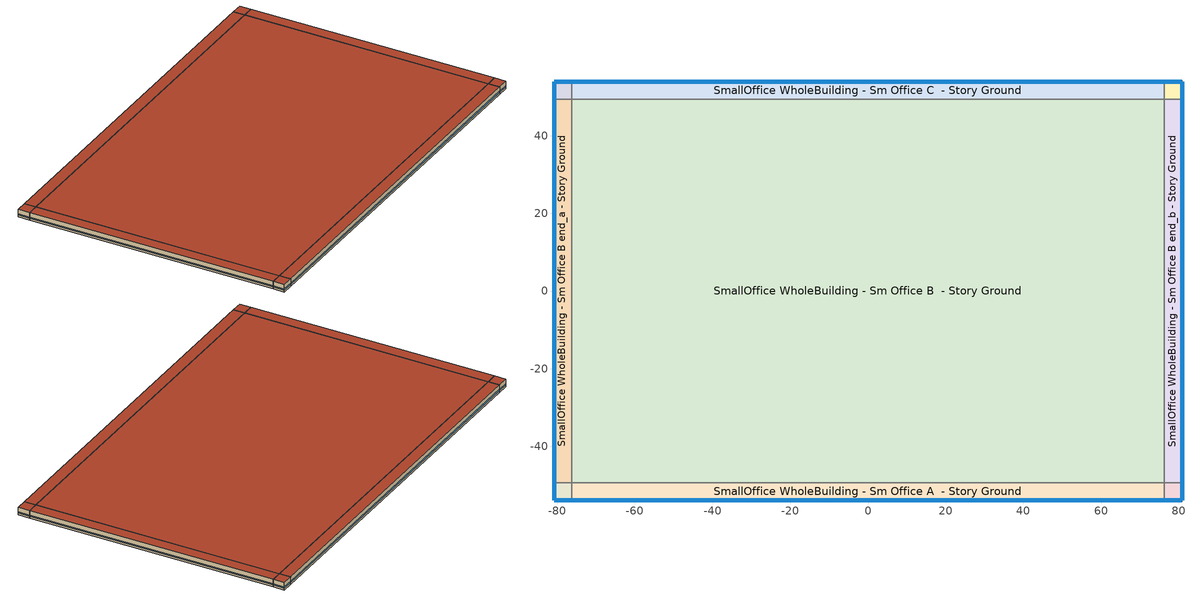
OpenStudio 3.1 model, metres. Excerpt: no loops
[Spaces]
SmallOffice WholeBuilding - Sm Office A end_a - Story Ground
 floor ground: -80.85,-53.9 -80.85,-49.33 -76.28,-49.33 -76.28,-53.9 z0
 wall outside: -80.85,-49.33 -80.85,-53.9 -76.28,-53.9 z0:3.05
 wall to SmallOffice WholeBuilding - Sm Office B end_a - Story Ground: -76.28,-49.33 -80.85,-49.33 z0:3.05
 wall to SmallOffice WholeBuilding - Sm Office A  - Story Ground: -76.28,-53.9 -76.28,-49.33 z0:3.05
 window: -80.85,-49.36 -80.85,-53.88 / -80.83,-53.9 -76.31,-53.9 z0.76:1.22
 roof outside: -76.28,-53.9 -76.28,-49.33 -80.85,-49.33 -80.85,-53.9 z3.05
SmallOffice WholeBuilding - Sm Office B end_a - Story Ground
 floor ground: -80.85,-49.33 -80.85,49.33 -76.28,49.33 -76.28,-49.33 z0
 wall outside: -80.85,49.33 -80.85,-49.33 z0:3.05
 wall to SmallOffice WholeBuilding - Sm Office C end_a - Story Ground: -76.28,49.33 -80.85,49.33 z0:3.05
 wall to SmallOffice WholeBuilding - Sm Office B  - Story Ground: -76.28,-49.33 -76.28,49.33 z0:3.05
 window: -80.85,49.31 -80.85,-49.31 z0.76:1.22
 roof outside: -76.28,-49.33 -76.28,49.33 -80.85,49.33 -80.85,-49.33 z3.05
SmallOffice WholeBuilding - Sm Office C end_a - Story Ground
 floor ground: -80.85,49.33 -80.85,53.9 -76.28,53.9 -76.28,49.33 z0
 wall outside: -76.28,53.9 -80.85,53.9 -80.85,49.33 z0:3.05
 wall to SmallOffice WholeBuilding - Sm Office C  - Story Ground: -76.28,49.33 -76.28,53.9 z0:3.05
 window: -80.85,53.88 -80.85,49.36 / -76.31,53.9 -80.83,53.9 z0.76:1.22
 roof outside: -76.28,49.33 -76.28,53.9 -80.85,53.9 -80.85,49.33 z3.05
SmallOffice WholeBuilding - Sm Office A  - Story Ground
 floor ground: -76.28,-53.9 -76.28,-49.33 76.28,-49.33 76.28,-53.9 z0
 wall outside: -76.28,-53.9 76.28,-53.9 z0:3.05
 wall to SmallOffice WholeBuilding - Sm Office B  - Story Ground: 76.28,-49.33 -76.28,-49.33 z0:3.05
 wall to SmallOffice WholeBuilding - Sm Office A end_b - Story Ground: 76.28,-53.9 76.28,-49.33 z0:3.05
 window: -76.26,-53.9 76.26,-53.9 z0.76:1.22
 roof outside: 76.28,-53.9 76.28,-49.33 -76.28,-49.33 -76.28,-53.9 z3.05
SmallOffice WholeBuilding - Sm Office B  - Story Ground
 floor ground: -76.28,-49.33 -76.28,49.33 76.28,49.33 76.28,-49.33 z0
 wall to SmallOffice WholeBuilding - Sm Office C  - Story Ground: 76.28,49.33 -76.28,49.33 z0:3.05
 wall to SmallOffice WholeBuilding - Sm Office B end_b - Story Ground: 76.28,-49.33 76.28,49.33 z0:3.05
 roof outside: 76.28,-49.33 76.28,49.33 -76.28,49.33 -76.28,-49.33 z3.05
SmallOffice WholeBuilding - Sm Office C  - Story Ground
 floor ground: -76.28,49.33 -76.28,53.9 76.28,53.9 76.28,49.33 z0
 wall outside: 76.28,53.9 -76.28,53.9 z0:3.05
 wall to SmallOffice WholeBuilding - Sm Office C end_b - Story Ground: 76.28,49.33 76.28,53.9 z0:3.05
 window: 76.26,53.9 -76.26,53.9 z0.76:1.22
 roof outside: 76.28,49.33 76.28,53.9 -76.28,53.9 -76.28,49.33 z3.05
SmallOffice WholeBuilding - Sm Office A end_b - Story Ground
 floor ground: 76.28,-53.9 76.28,-49.33 80.85,-49.33 80.85,-53.9 z0
 wall outside: 76.28,-53.9 80.85,-53.9 80.85,-49.33 z0:3.05
 wall to SmallOffice WholeBuilding - Sm Office B end_b - Story Ground: 80.85,-49.33 76.28,-49.33 z0:3.05
 window: 80.85,-53.88 80.85,-49.36 / 76.31,-53.9 80.83,-53.9 z0.76:1.22
 roof outside: 80.85,-53.9 80.85,-49.33 76.28,-49.33 76.28,-53.9 z3.05
SmallOffice WholeBuilding - Sm Office B end_b - Story Ground
 floor ground: 76.28,-49.33 76.28,49.33 80.85,49.33 80.85,-49.33 z0
 wall outside: 80.85,-49.33 80.85,49.33 z0:3.05
 wall to SmallOffice WholeBuilding - Sm Office C end_b - Story Ground: 80.85,49.33 76.28,49.33 z0:3.05
 window: 80.85,-49.31 80.85,49.31 z0.76:1.22
 roof outside: 80.85,-49.33 80.85,49.33 76.28,49.33 76.28,-49.33 z3.05
SmallOffice WholeBuilding - Sm Office C end_b - Story Ground
 floor ground: 76.28,49.33 76.28,53.9 80.85,53.9 80.85,49.33 z0
 wall outside: 80.85,49.33 80.85,53.9 76.28,53.9 z0:3.05
 window: 80.83,53.9 76.31,53.9 / 80.85,49.36 80.85,53.88 z0.76:1.22
 roof outside: 80.85,49.33 80.85,53.9 76.28,53.9 76.28,49.33 z3.05
[Site]
Climate Zone 3_CA_USA: Latitude {deg}=28.5177; Longitude {deg}=-81.379; Time Zone {hr}=-8; Elevation {m}=2; Terrain=City
[Site:WaterMainsTemperature]
Calculation Method=Correlation; Annual Average Outdoor Air Temperature {C}=14.1417; Maximum Difference In Monthly Average Outdoor Air Temperatures {deltaC}=7.8
[ClimateZones]
Climate Zone Institution Name 1=ASHRAE; Climate Zone Document Name 1=ANSI/ASHRAE Standard 169; Climate Zone Document Year 1=2006; Climate Zone Value 1=3C
[SizingPeriod:DesignDay] Barometric Pressure {Pa}=101301; Sky Clearness=0; Rain Indicator=0; Snow Indicator=0; Day of Month=21; Daylight Saving Time Indicator=0; Humidity Indicating Type=Wetbulb; Dry-Bulb Temperature Range Modifier Type=DefaultMultipliers
Name | Maximum Dry-Bulb Temperature {C} | Daily Dry-Bulb Temperature Range {deltaC} | Humidity Indicating Conditions at Maximum Dry-Bulb | Wind Speed {m/s} | Wind Direction {deg} | Month | Day Type | Solar Model Indicator | ASHRAE Taub | ASHRAE Taud
Climate Zone 3 Ann Clg .4% Condns WB=>MDB | 25.5 | 7.4 | 19.8 | 4.9 | 290 | 8 | SummerDesignDay | ASHRAETau | 0.367 | 2.428
Climate Zone 3 Ann Clg .4% Condns DB=>MWB | 27.7 | 7.4 | 18.3 | 4.9 | 290 | 8 | SummerDesignDay | ASHRAETau | 0.367 | 2.428
Climate Zone 3 Ann Htg 99.6% Condns DB | 2.9 | 0 | 2.9 | 2.2 | 50 | 1 | WinterDesignDay | ASHRAEClearSky
[Building]
90.1-2007|SmallOffice|SmallOffice: Default Construction Set=Res 90.1-2007 - Office - ASHRAE 169-2013-3C; Default Schedule Set=Building Default Schedule Set; Standards Building Type=Office
[Site:GroundTemperature:FCfactorMethod]
January Ground Temperature {C}=18.8; February Ground Temperature {C}=14.3; March Ground Temperature {C}=13.6; April Ground Temperature {C}=13.2; May Ground Temperature {C}=13.3; June Ground Temperature {C}=12.6; July Ground Temperature {C}=15.3; August Ground Temperature {C}=15.6; September Ground Temperature {C}=17.7; October Ground Temperature {C}=19.4; November Ground Temperature {C}=19.7; December Ground Temperature {C}=18.5
[DefaultConstructionSet]
Res 90.1-2007 - Office - ASHRAE 169-2013-3C: Default Exterior Surface Constructions=Default Surface Constructions 1; Default Interior Surface Constructions=Default Surface Constructions 2; Default Ground Contact Surface Constructions=Default Surface Constructions 3; Default Exterior SubSurface Constructions=Default Sub Surface Constructions 1; Default Interior SubSurface Constructions=Default Sub Surface Constructions 2; Interior Partition Construction=Typical Interior Partition
[DefaultSurfaceConstructions]
Name | Floor Construction | Wall Construction | Roof Ceiling Construction
Default Surface Constructions 1 | Typical Insulated Exterior Mass Floor R-9.35 | Typical Insulated Exterior Mass Wall R-8.13 | Typical IEAD Roof - Highly Reflective R-20.83
Default Surface Constructions 2 | Typical Interior Floor | Typical Interior Wall | Typical Interior Ceiling
Default Surface Constructions 3 | Typical Insulated Carpeted 6in Slab Floor | Typical Insulated Basement Mass Wall
[Construction]
Typical Insulated Exterior Mass Floor R-9.35: Typical Insulation R-6.78, 4 in. Normalweight Concrete Floor, Typical Carpet Pad
Typical Insulated Exterior Mass Wall R-8.13: 1IN Stucco, 8IN CONCRETE HW RefBldg, Typical Insulation R-5.74, 1/2IN Gypsum
Typical IEAD Roof - Highly Reflective R-20.83: Roof Membrane - Highly Reflective, Typical Insulation R-19.72, Metal Roof Surface
Typical Interior Floor: 100mm Normalweight concrete floor, CP02 CARPET PAD
Typical Interior Wall: G01 13mm gypsum board, G01 13mm gypsum board
Typical Interior Ceiling: CP02 CARPET PAD, 100mm Normalweight concrete floor
Typical Insulated Carpeted 6in Slab Floor: 6 in. Normalweight Concrete Floor, Typical Carpet Pad
Typical Insulated Basement Mass Wall: 8 in. Concrete Block Basement Wall
U 0.62 SHGC 0.25 Dbl Ref-C-H Clr 6mm/6mm Air: REF C CLEAR HI 6MM, AIR 6MM, CLEAR 6MM
Typical Insulated Metal Door R-1.43: F08 Metal surface, Typical Insulation R-0.58
U 0.88 SHGC 0.16 Sgl Ref-A-L Clr 6mm: REF A CLEAR LO 6MM
Typical Overhead Door R-0.86: Typical Insulation R-0.01
U 1.17 SHGC 0.39 Simple Glazing Skylight U-1.17 SHGC 0.0: U 1.17 SHGC 0.39 Simple Glazing U-1.17 SHGC 0.0
Typical Interior Window: Clear 3mm
Typical Interior Door; Typical Interior Partition: G05 25mm wood
[Material:NoMass] Roughness=Smooth; Thermal Absorptance=0.9; Solar Absorptance=0.7
Name | Thermal Resistance {m2-K/W} | Visible Absorptance
Typical Insulation R-6.78 | 1.19347 | 0.7
Typical Carpet Pad; CP02 CARPET PAD | 0.21648 | 0.8
Typical Insulation R-5.74 | 1.01115 | 0.7
Typical Insulation R-19.72 | 3.4722 | 0.7
Typical Insulation R-0.58 | 0.101875 | 0.7
Typical Insulation R-0.01 | 0.001 | 0.7
[Material]
Name | Roughness | Thickness {m} | Conductivity {W/m-K} | Density {kg/m3} | Specific Heat {J/kg-K} | Thermal Absorptance | Solar Absorptance | Visible Absorptance
4 in. Normalweight Concrete Floor | MediumRough | 0.1016 | 2.31 | 2322 | 832 | 0.9 | 0.7 | 0.7
1IN Stucco | Smooth | 0.0253 | 0.6918 | 1858 | 837 | 0.9 | 0.7 | 0.92
8IN CONCRETE HW RefBldg | Rough | 0.2032 | 1.311 | 2240 | 836.8 | 0.9 | 0.7 | 0.7
1/2IN Gypsum | Smooth | 0.0127 | 0.16 | 784.9 | 830 | 0.9 | 0.4 | 0.4
Roof Membrane - Highly Reflective | VeryRough | 0.0095 | 0.16 | 1121.29 | 1460 | 0.75 | 0.45 | 0.7
Metal Roof Surface; F08 Metal surface | Smooth | 0.0008 | 45.28 | 7824 | 500 | 0.9 | 0.7 | 0.7
100mm Normalweight concrete floor | MediumRough | 0.1016 | 2.31045 | 2322 | 832.557 | 0.9 | 0.7 | 0.7
G01 13mm gypsum board | Smooth | 0.0127 | 0.160031 | 800.001 | 1090.73 | 0.9 | 0.7 | 0.5
6 in. Normalweight Concrete Floor | MediumRough | 0.1524 | 2.31 | 2322 | 832 | 0.9 | 0.7 | 0.7
8 in. Concrete Block Basement Wall | MediumRough | 0.2032 | 1.326 | 1842 | 912 | 0.9 | 0.7 | 0.7
G05 25mm wood | MediumSmooth | 0.0254 | 0.15 | 608 | 1630 | 0.9 | 0.5 | 0.5
[DefaultSubSurfaceConstructions]
Name | Fixed Window Construction | Operable Window Construction | Door Construction | Glass Door Construction | Overhead Door Construction | Skylight Construction | Tubular Daylight Dome Construction | Tubular Daylight Diffuser Construction
Default Sub Surface Constructions 1 | U 0.62 SHGC 0.25 Dbl Ref-C-H Clr 6mm/6mm Air | U 0.62 SHGC 0.25 Dbl Ref-C-H Clr 6mm/6mm Air | Typical Insulated Metal Door R-1.43 | U 0.88 SHGC 0.16 Sgl Ref-A-L Clr 6mm | Typical Overhead Door R-0.86 | U 1.17 SHGC 0.39 Simple Glazing Skylight U-1.17 SHGC 0.0 | Typical Interior Window | Typical Interior Window
Default Sub Surface Constructions 2 | Typical Interior Window | Typical Interior Window | Typical Interior Door
[WindowMaterial:Glazing] Optical Data Type=SpectralAverage; Infrared Transmittance at Normal Incidence=0; Front Side Infrared Hemispherical Emissivity=0.84; Conductivity {W/m-K}=0.9; Dirt Correction Factor for Solar and Visible Transmittance=1; Solar Diffusing=No
Name | Thickness {m} | Solar Transmittance at Normal Incidence | Front Side Solar Reflectance at Normal Incidence | Back Side Solar Reflectance at Normal Incidence | Visible Transmittance at Normal Incidence | Front Side Visible Reflectance at Normal Incidence | Back Side Visible Reflectance at Normal Incidence | Back Side Infrared Hemispherical Emissivity
REF C CLEAR HI 6MM | 0.006 | 0.2 | 0.16 | 0.39 | 0.22 | 0.17 | 0.35 | 0.55
CLEAR 6MM | 0.006 | 0.775 | 0.071 | 0.071 | 0.881 | 0.08 | 0.08 | 0.84
REF A CLEAR LO 6MM | 0.006 | 0.066 | 0.341 | 0.493 | 0.08 | 0.41 | 0.37 | 0.4
Clear 3mm | 0.003 | 0.837 | 0.075 | 0.075 | 0.898 | 0.081 | 0.081 | 0.84
[WindowMaterial:Gas]
AIR 6MM: Gas Type=Air; Thickness {m}=0.0063
[WindowMaterial:SimpleGlazingSystem]
U 1.17 SHGC 0.39 Simple Glazing U-1.17 SHGC 0.0: U-Factor {W/m2-K}=6.64357; Solar Heat Gain Coefficient=0.39; Visible Transmittance=0.23
[SpaceType]
SmallOffice WholeBuilding - Sm Office - 90.1-2007: Default Schedule Set=SmallOffice WholeBuilding - Sm Office Schedule Set; Design Specification Outdoor Air Object=SmallOffice WholeBuilding - Sm Office Ventilation; Standards Building Type=Office; Standards Space Type=WholeBuilding - Sm Office
[BuildingStory]
Story Ground: Nominal Z Coordinate {m}=0; Nominal Floor to Floor Height {m}=3.048
[Space] Space Type=SmallOffice WholeBuilding - Sm Office - 90.1-2007; Building Story=Story Ground
Name | Thermal Zone
SmallOffice WholeBuilding - Sm Office A end_a - Story Ground | Zone SmallOffice WholeBuilding - Sm Office A end_a - Story Ground
SmallOffice WholeBuilding - Sm Office B end_a - Story Ground | Zone SmallOffice WholeBuilding - Sm Office B end_a - Story Ground
SmallOffice WholeBuilding - Sm Office C end_a - Story Ground | Zone SmallOffice WholeBuilding - Sm Office C end_a - Story Ground
SmallOffice WholeBuilding - Sm Office A  - Story Ground | Zone SmallOffice WholeBuilding - Sm Office A  - Story Ground
SmallOffice WholeBuilding - Sm Office B  - Story Ground | Zone SmallOffice WholeBuilding - Sm Office B  - Story Ground
SmallOffice WholeBuilding - Sm Office C  - Story Ground | Zone SmallOffice WholeBuilding - Sm Office C  - Story Ground
SmallOffice WholeBuilding - Sm Office A end_b - Story Ground | Zone SmallOffice WholeBuilding - Sm Office A end_b - Story Ground
SmallOffice WholeBuilding - Sm Office B end_b - Story Ground | Zone SmallOffice WholeBuilding - Sm Office B end_b - Story Ground
SmallOffice WholeBuilding - Sm Office C end_b - Story Ground | Zone SmallOffice WholeBuilding - Sm Office C end_b - Story Ground
[ThermalZone] Multiplier=1; Use Ideal Air Loads=No
Name | Thermostat
Zone SmallOffice WholeBuilding - Sm Office A end_a - Story Ground | SmallOffice WholeBuilding - Sm Office - 90.1-2007 Thermostat 8
Zone SmallOffice WholeBuilding - Sm Office B end_a - Story Ground | SmallOffice WholeBuilding - Sm Office - 90.1-2007 Thermostat 7
Zone SmallOffice WholeBuilding - Sm Office C end_a - Story Ground | SmallOffice WholeBuilding - Sm Office - 90.1-2007 Thermostat 5
Zone SmallOffice WholeBuilding - Sm Office A  - Story Ground | SmallOffice WholeBuilding - Sm Office - 90.1-2007 Thermostat 4
Zone SmallOffice WholeBuilding - Sm Office B  - Story Ground | SmallOffice WholeBuilding - Sm Office - 90.1-2007 Thermostat 2
Zone SmallOffice WholeBuilding - Sm Office C  - Story Ground | SmallOffice WholeBuilding - Sm Office - 90.1-2007 Thermostat 1
Zone SmallOffice WholeBuilding - Sm Office A end_b - Story Ground | SmallOffice WholeBuilding - Sm Office - 90.1-2007 Thermostat 3
Zone SmallOffice WholeBuilding - Sm Office B end_b - Story Ground | SmallOffice WholeBuilding - Sm Office - 90.1-2007 Thermostat
Zone SmallOffice WholeBuilding - Sm Office C end_b - Story Ground | SmallOffice WholeBuilding - Sm Office - 90.1-2007 Thermostat 6
[People:Definition]
SmallOffice WholeBuilding - Sm Office People Definition: Number of People Calculation Method=People/Area; People per Space Floor Area {person/m2}=0.0602779; Fraction Radiant=0.3
[People]
SmallOffice WholeBuilding - Sm Office People: People Definition=SmallOffice WholeBuilding - Sm Office People Definition; Space or SpaceType=SmallOffice WholeBuilding - Sm Office - 90.1-2007; Work Efficiency Schedule=Work Efficiency Schedule; Clothing Insulation Schedule=Clothing Schedule; Air Velocity Schedule=Air Velocity Schedule; Multiplier=1
[Lights:Definition]
SmallOffice WholeBuilding - Sm Office Lights Definition: Design Level Calculation Method=Watts/Area; Watts per Space Floor Area {W/m2}=10.7639; Fraction Radiant=0.7; Fraction Visible=0.2; Return Air Fraction=0
[Lights]
SmallOffice WholeBuilding - Sm Office Lights: Lights Definition=SmallOffice WholeBuilding - Sm Office Lights Definition; Space or SpaceType=SmallOffice WholeBuilding - Sm Office - 90.1-2007; Fraction Replaceable=1
[ElectricEquipment:Definition]
SmallOffice WholeBuilding - Sm Office Elec Equip Definition: Design Level Calculation Method=Watts/Area; Watts per Space Floor Area {W/m2}=6.78126; Fraction Latent=0; Fraction Radiant=0.5; Fraction Lost=0
[ElectricEquipment]
SmallOffice WholeBuilding - Sm Office Elec Equip: Electric Equipment Definition=SmallOffice WholeBuilding - Sm Office Elec Equip Definition; Space or SpaceType=SmallOffice WholeBuilding - Sm Office - 90.1-2007
[DesignSpecification:OutdoorAir]
SmallOffice WholeBuilding - Sm Office Ventilation: Outdoor Air Method=Sum; Outdoor Air Flow per Floor Area {m3/s-m2}=0.000508
[DefaultScheduleSet] Hours of Operation Schedule=Building Hours of Operation NonResidential
Name | Number of People Schedule | People Activity Level Schedule | Lighting Schedule | Electric Equipment Schedule | Infiltration Schedule
SmallOffice WholeBuilding - Sm Office Schedule Set | OfficeSmall BLDG_OCC_SCH | OfficeSmall ACTIVITY_SCH | OfficeSmall BLDG_LIGHT_SCH | OfficeSmall BLDG_EQUIP_SCH | OfficeSmall INFIL_QUARTER_ON_SCH
Building Default Schedule Set
[SpaceInfiltration:DesignFlowRate] Schedule=Always On Discrete; Design Flow Rate Calculation Method=Flow/ExteriorArea; Constant Term Coefficient=0; Temperature Term Coefficient=0; Velocity Term Coefficient=0.224; Velocity Squared Term Coefficient=0
Name | Space or SpaceType | Flow per Exterior Surface Area {m3/s-m2}
SmallOffice WholeBuilding - Sm Office A  - Story Ground Infiltration | SmallOffice WholeBuilding - Sm Office A  - Story Ground | 0.000410093
SmallOffice WholeBuilding - Sm Office A end_a - Story Ground Infiltration | SmallOffice WholeBuilding - Sm Office A end_a - Story Ground | 0.000585847
SmallOffice WholeBuilding - Sm Office A end_b - Story Ground Infiltration | SmallOffice WholeBuilding - Sm Office A end_b - Story Ground | 0.000585847
SmallOffice WholeBuilding - Sm Office B end_a - Story Ground Infiltration | SmallOffice WholeBuilding - Sm Office B end_a - Story Ground | 0.000410093
SmallOffice WholeBuilding - Sm Office B end_b - Story Ground Infiltration | SmallOffice WholeBuilding - Sm Office B end_b - Story Ground | 0.000410093
SmallOffice WholeBuilding - Sm Office C  - Story Ground Infiltration | SmallOffice WholeBuilding - Sm Office C  - Story Ground | 0.000410093
SmallOffice WholeBuilding - Sm Office C end_a - Story Ground Infiltration | SmallOffice WholeBuilding - Sm Office C end_a - Story Ground | 0.000585847
SmallOffice WholeBuilding - Sm Office C end_b - Story Ground Infiltration | SmallOffice WholeBuilding - Sm Office C end_b - Story Ground | 0.000585847
[ThermostatSetpoint:DualSetpoint] Heating Setpoint Temperature Schedule=OfficeSmall HTGSETP_SCH_NO_OPTIMUM; Cooling Setpoint Temperature Schedule=OfficeSmall CLGSETP_SCH_NO_OPTIMUM
SmallOffice WholeBuilding - Sm Office - 90.1-2007 Thermostat; SmallOffice WholeBuilding - Sm Office - 90.1-2007 Thermostat 1; SmallOffice WholeBuilding - Sm Office - 90.1-2007 Thermostat 2; SmallOffice WholeBuilding - Sm Office - 90.1-2007 Thermostat 3; SmallOffice WholeBuilding - Sm Office - 90.1-2007 Thermostat 4; SmallOffice WholeBuilding - Sm Office - 90.1-2007 Thermostat 5; SmallOffice WholeBuilding - Sm Office - 90.1-2007 Thermostat 6; SmallOffice WholeBuilding - Sm Office - 90.1-2007 Thermostat 7; SmallOffice WholeBuilding - Sm Office - 90.1-2007 Thermostat 8
[AvailabilityManager:NightCycle] Applicability Schedule=Always On Discrete; Control Type=CycleOnAny; Thermostat Tolerance {deltaC}=1; Cycling Run Time {s}=1800
Availability Manager Night Cycle 1; Availability Manager Night Cycle 2; Availability Manager Night Cycle 3; Availability Manager Night Cycle 4; Availability Manager Night Cycle 5; Availability Manager Night Cycle 6; Availability Manager Night Cycle 7; Availability Manager Night Cycle 8; Availability Manager Night Cycle 9
[EnergyManagementSystem:Sensor]
OAT: Output Variable or Output Meter Index Key=Environment; Output Variable or Output Meter=Site Outdoor Air Drybulb Temperature
[EnergyManagementSystem:Actuator] Actuated Component Type=Schedule:Year; Actuated Component Control Type=Schedule Value
Name | Actuated Component
ZoneSmallOfficeWholeBuildingSmOfficeBStoryGroundPSZACHtgSch0 | OfficeSmall HTGSETP_SCH_NO_OPTIMUM
ZoneSmallOfficeWholeBuildingSmOfficeBStoryGroundPSZACClgSch0 | OfficeSmall CLGSETP_SCH_NO_OPTIMUM
[EnergyManagementSystem:Program]
ZoneSmallOfficeWholeBuildingSmOfficeBStoryGroundPSZACOptimumStartProg0: IF DaylightSavings==0 && DayOfWeek>1 && Hour==5 && OAT<23.9 && OAT>1.7; SET ZoneSmallOfficeWholeBuildingSmOfficeBStoryGroundPSZACClgSch0 = 29.4; SET ZoneSmallOfficeWholeBuildingSmOfficeBStoryGroundPSZACHtgSch0 = 15.6; ELSEIF DaylightSavings==0 && DayOfWeek==1 && Hour==7 && OAT<23.9 && OAT>1.7; SET ZoneSmallOfficeWholeBuildingSmOfficeBStoryGroundPSZACClgSch0 = 29.4; SET ZoneSmallOfficeWholeBuildingSmOfficeBStoryGroundPSZACHtgSch0 = 15.6; ELSEIF DaylightSavings==1 && DayOfWeek>1 && Hour==4 && OAT<23.9 && OAT>1.7; SET ZoneSmallOfficeWholeBuildingSmOfficeBStoryGroundPSZACClgSch0 = 29.4; SET ZoneSmallOfficeWholeBuildingSmOfficeBStoryGroundPSZACHtgSch0 = 15.6; ELSEIF DaylightSavings==1 && DayOfWeek==1 && Hour==6 && OAT<23.9 && OAT>1.7; SET ZoneSmallOfficeWholeBuildingSmOfficeBStoryGroundPSZACClgSch0 = 29.4; SET ZoneSmallOfficeWholeBuildingSmOfficeBStoryGroundPSZACHtgSch0 = 15.6; ELSE; SET ZoneSmallOfficeWholeBuildingSmOfficeBStoryGroundPSZACClgSch0 = NULL; SET ZoneSmallOfficeWholeBuildingSmOfficeBStoryGroundPSZACHtgSch0 = NULL; ENDIF
[EnergyManagementSystem:ProgramCallingManager]
ZoneSmallOfficeWholeBuildingSmOfficeBStoryGroundPSZACOptimumStartCallingManager0: BeginTimestepBeforePredictor; ZoneSmallOfficeWholeBuildingSmOfficeBStoryGroundPSZACOptimumStartProg0
[Schedule:Ruleset]
Name | Default Day Schedule | Summer Design Day Schedule | Winter Design Day Schedule
Clothing Schedule | Clothing Schedule Default Winter Clothes
Air Velocity Schedule | Air Velocity Schedule Default
Work Efficiency Schedule | Work Efficiency Schedule Default
OfficeSmall BLDG_OCC_SCH | OfficeSmall BLDG_OCC_SCH Default | OfficeSmall BLDG_OCC_SCH Summer Design Day | OfficeSmall BLDG_OCC_SCH Winter Design Day
OfficeSmall ACTIVITY_SCH | OfficeSmall ACTIVITY_SCH Default | OfficeSmall ACTIVITY_SCH Summer Design Day | OfficeSmall ACTIVITY_SCH Winter Design Day
OfficeSmall BLDG_LIGHT_SCH | OfficeSmall BLDG_LIGHT_SCH Default | OfficeSmall BLDG_LIGHT_SCH Summer Design Day | OfficeSmall BLDG_LIGHT_SCH Winter Design Day
OfficeSmall BLDG_EQUIP_SCH | OfficeSmall BLDG_EQUIP_SCH Default | OfficeSmall BLDG_EQUIP_SCH Summer Design Day | OfficeSmall BLDG_EQUIP_SCH Winter Design Day
OfficeSmall INFIL_QUARTER_ON_SCH | OfficeSmall INFIL_QUARTER_ON_SCH Default | OfficeSmall INFIL_QUARTER_ON_SCH Summer Design Day | OfficeSmall INFIL_QUARTER_ON_SCH Winter Design Day
Building Hours of Operation NonResidential | Building Hours of Operation NonResidential Default | Building Hours of Operation NonResidential Summer Design Day | Building Hours of Operation NonResidential Winter Design Day
OfficeSmall HTGSETP_SCH_NO_OPTIMUM | OfficeSmall HTGSETP_SCH_NO_OPTIMUM Default | OfficeSmall HTGSETP_SCH_NO_OPTIMUM Summer Design Day | OfficeSmall HTGSETP_SCH_NO_OPTIMUM Winter Design Day
OfficeSmall CLGSETP_SCH_NO_OPTIMUM | OfficeSmall CLGSETP_SCH_NO_OPTIMUM Default | OfficeSmall CLGSETP_SCH_NO_OPTIMUM Summer Design Day | OfficeSmall CLGSETP_SCH_NO_OPTIMUM Winter Design Day
[Schedule:Day]
Clothing Schedule Default Winter Clothes; OfficeSmall BLDG_OCC_SCH Summer Design Day; OfficeSmall BLDG_LIGHT_SCH Summer Design Day; OfficeSmall BLDG_EQUIP_SCH Summer Design Day; OfficeSmall INFIL_QUARTER_ON_SCH Default; Building Hours of Operation NonResidential Winter Design Day; Building Hours of Operation NonResidential Summer Design Day: 24, 0, 1
Clothing Schedule Summer Clothes: 24, 0, 0.5
Air Velocity Schedule Default: 24, 0, 0.2
Work Efficiency Schedule Default; OfficeSmall BLDG_OCC_SCH Winter Design Day; OfficeSmall BLDG_LIGHT_SCH Winter Design Day; OfficeSmall BLDG_EQUIP_SCH Winter Design Day; Building Hours of Operation NonResidential Sunday: 24, 0, 0
OfficeSmall BLDG_OCC_SCH Default: Yes, 24, 0, 0
OfficeSmall BLDG_OCC_SCH Wkdy Day: Yes, 0, 10, 0.736667, 0, 20, 0.868333, 0, 30, 1, 2, 30, 1, 2, 40, 0.921667, 2, 50, 0.843333, 3, 0, 0.765, 3, 10, 0.686667, 3, 20, 0.608333, 3, 30, 0.53, 3, 40, 0.608333, 3, 50, 0.686667, 4, 0, 0.765, 4, 10, 0.843333, 4, 20, 0.921667, 4, 30, 1, 6, 30, 1, 6, 40, 0.886667, 6, 50, 0.773333, 7, 0, 0.66, 7, 10, 0.546667, 7, 20, 0.433333, 7, 30, 0.32, 7, 40, 0.285, 7, 50, 0.25, 8, 0, 0.215, 8, 9, 0.18, 8, 19, 0.145, 8, 29, 0.11, 8, 30, 0.11, 11, 30, 0.11, 11, 39, 0.1, 11, 49, 0.09, 11, 59, 0.08, 12, 9, 0.07, 12, 19, 0.06, 12, 29, 0.05, 12, 30, 0.05, 12, 39, 0.0416667, 12, 49, 0.0333333, 12, 59, 0.025, 13, 9, 0.0166667, 13, 19, 0.00833333, 13, 29, 1.77636e-16, 13, 30, 0, 21, 30, 0, 21, 40, 0.0183333, 21, 50, 0.0366667, 22, 0, 0.055, 22, 10, 0.0733333, 22, 20, 0.0916667, 22, 30, 0.11, 22, 40, 0.126667, 22, 50, 0.143333, 23, 0, 0.16, 23, 10, 0.176667, 23, 20, 0.193333, 23, 30, 0.21, 23, 40, 0.341667, 23, 50, 0.473333, 24, 0, 0.605
OfficeSmall ACTIVITY_SCH Default; autogen OfficeSmall ACTIVITY_SCH 0_day_sch: Yes, 24, 0, 120
OfficeSmall ACTIVITY_SCH Winter Design Day; OfficeSmall ACTIVITY_SCH Summer Design Day: 24, 0, 120
OfficeSmall BLDG_LIGHT_SCH Default: Yes, 0, 10, 0.74, 0, 20, 0.82, 0, 30, 0.9, 2, 30, 0.9, 2, 40, 0.883333, 2, 50, 0.866667, 3, 0, 0.85, 3, 10, 0.833333, 3, 20, 0.816667, 3, 30, 0.8, 3, 40, 0.816667, 3, 50, 0.833333, 4, 0, 0.85, 4, 10, 0.866667, 4, 20, 0.883333, 4, 30, 0.9, 6, 30, 0.9, 6, 40, 0.851667, 6, 50, 0.803333, 7, 0, 0.755, 7, 10, 0.706667, 7, 20, 0.658333, 7, 30, 0.61, 7, 40, 0.578333, 7, 50, 0.546667, 8, 0, 0.515, 8, 9, 0.483333, 8, 19, 0.451667, 8, 29, 0.42, 8, 30, 0.42, 9, 0, 0.42, 9, 9, 0.411667, 9, 19, 0.403333, 9, 29, 0.395, 9, 39, 0.386667, 9, 49, 0.378333, 9, 59, 0.37, 10, 9, 0.361667, 10, 19, 0.353333, 10, 29, 0.345, 10, 39, 0.336667, 10, 49, 0.328333, 10, 59, 0.32, 11, 0, 0.32, 11, 30, 0.32, 11, 39, 0.305, 11, 49, 0.29, 11, 59, 0.275, 12, 9, 0.26, 12, 19, 0.245, 12, 29, 0.23, 12, 30, 0.23, 12, 39, 0.221667, 12, 49, 0.213333, 12, 59, 0.205, 13, 9, 0.196667, 13, 19, 0.188333, 13, 29, 0.18, 13, 30, 0.18, 20, 0, 0.18, 20, 10, 0.184167, 20, 20, 0.188333, 20, 30, 0.1925, 20, 40, 0.196667, 20, 50, 0.200833, 21, 0, 0.205, 21, 10, 0.209167, 21, 20, 0.213333, 21, 30, 0.2175, 21, 40, 0.221667, 21, 50, 0.225833, 22, 0, 0.23, 22, 30, 0.23, 22, 40, 0.261667, 22, 50, 0.293333, 23, 0, 0.325, 23, 10, 0.356667, 23, 20, 0.388333, 23, 30, 0.42, 23, 40, 0.5, 23, 50, 0.58, 24, 0, 0.66
OfficeSmall BLDG_LIGHT_SCH Wknd Day: Yes, 24, 0, 0.18
OfficeSmall BLDG_EQUIP_SCH Default: Yes, 0, 10, 0.770833, 0, 20, 0.791667, 0, 30, 0.8125, 0, 40, 0.833333, 0, 50, 0.854167, 1, 0, 0.875, 1, 10, 0.895833, 1, 20, 0.916667, 1, 30, 0.9375, 1, 40, 0.958333, 1, 50, 0.979167, 2, 0, 1, 2, 30, 1, 2, 40, 0.99, 2, 50, 0.98, 3, 0, 0.97, 3, 10, 0.96, 3, 20, 0.95, 3, 30, 0.94, 3, 40, 0.95, 3, 50, 0.96, 4, 0, 0.97, 4, 10, 0.98, 4, 20, 0.99, 4, 30, 1, 6, 30, 1, 6, 40, 0.916667, 6, 50, 0.833333, 7, 0, 0.75, 7, 10, 0.666667, 7, 20, 0.583333, 7, 30, 0.5, 7, 40, 0.45, 7, 50, 0.4, 8, 0, 0.35, 8, 9, 0.3, 8, 19, 0.25, 8, 29, 0.2, 8, 30, 0.2, 12, 0, 0.2, 12, 9, 0.208333, 12, 19, 0.216667, 12, 29, 0.225, 12, 39, 0.233333, 12, 49, 0.241667, 12, 59, 0.25, 13, 9, 0.258333, 13, 19, 0.266667, 13, 29, 0.275, 13, 39, 0.283333, 13, 49, 0.291667, 13, 59, 0.3, 14, 9, 0.308333, 14, 19, 0.316667, 14, 29, 0.325, 14, 39, 0.333333, 14, 49, 0.341667, 14, 59, 0.35, 15, 9, 0.358333, 15, 19, 0.366667, 15, 29, 0.375, 15, 39, 0.383333, 15, 49, 0.391667, 15, 59, 0.4, 16, 9, 0.408333, 16, 19, 0.416667, 16, 29, 0.425, 16, 39, 0.433333, 16, 49, 0.441667, 16, 59, 0.45, 17, 9, 0.458333, 17, 19, 0.466667, 17, 29, 0.475, 17, 39, 0.483333, 17, 49, 0.491667, 18, 0, 0.5, 22, 0, 0.5, 22, 10, 0.520833, 22, 20, 0.541667, 22, 30, 0.5625, 22, 40, 0.583333, 22, 50, 0.604167, 23, 0, 0.625, 23, 10, 0.645833, 23, 20, 0.666667, 23, 30, 0.6875, 23, 40, 0.708333, 23, 50, 0.729167, 24, 0, 0.75
OfficeSmall BLDG_EQUIP_SCH Wknd Day: Yes, 24, 0, 0.2
OfficeSmall INFIL_QUARTER_ON_SCH Summer Design Day; OfficeSmall INFIL_QUARTER_ON_SCH SmrDsn|Wkdy Day: 7, 0, 1, 19, 0, 0.25, 24, 0, 1
OfficeSmall INFIL_QUARTER_ON_SCH Winter Design Day; OfficeSmall INFIL_QUARTER_ON_SCH WntrDsn|Sat Day: 7, 0, 1, 18, 0, 0.25, 24, 0, 1
Building Hours of Operation NonResidential Default: 8, 0, 1, 24, 0, 0
OfficeSmall HTGSETP_SCH_NO_OPTIMUM Default; OfficeSmall HTGSETP_SCH_NO_OPTIMUM Summer Design Day: 24, 0, 15.56
OfficeSmall HTGSETP_SCH_NO_OPTIMUM Wkdy Day: 6, 0, 15.56, 19, 0, 21.11, 24, 0, 15.56
OfficeSmall HTGSETP_SCH_NO_OPTIMUM Winter Design Day: 24, 0, 21.11
OfficeSmall CLGSETP_SCH_NO_OPTIMUM Default; OfficeSmall CLGSETP_SCH_NO_OPTIMUM Winter Design Day: 24, 0, 29.44
OfficeSmall CLGSETP_SCH_NO_OPTIMUM Summer Design Day: 24, 0, 23.89
OfficeSmall CLGSETP_SCH_NO_OPTIMUM Wkdy Day: 6, 0, 29.44, 18, 0, 23.89, 24, 0, 29.44
[Schedule:Rule]
Schedule Rule 1: Schedule Ruleset=Clothing Schedule; Rule Order=0; Day Schedule=Clothing Schedule Summer Clothes; Date Specification Type=DateRange; Start Month=5; Start Day=1; End Month=9; End Day=30
Schedule Rule 2: Schedule Ruleset=OfficeSmall BLDG_OCC_SCH; Rule Order=0; Day Schedule=OfficeSmall BLDG_OCC_SCH Wkdy Day; Date Specification Type=DateRange; Start Month=1; Start Day=1; End Month=12; End Day=31; Apply Monday=Yes; Apply Tuesday=Yes; Apply Wednesday=Yes; Apply Thursday=Yes; Apply Friday=Yes
Schedule Rule 4: Schedule Ruleset=OfficeSmall BLDG_LIGHT_SCH; Rule Order=0; Day Schedule=OfficeSmall BLDG_LIGHT_SCH Wknd Day; Date Specification Type=DateRange; Start Month=1; Start Day=1; End Month=12; End Day=31; Apply Sunday=Yes; Apply Saturday=Yes
Schedule Rule 6: Schedule Ruleset=OfficeSmall BLDG_EQUIP_SCH; Rule Order=0; Day Schedule=OfficeSmall BLDG_EQUIP_SCH Wknd Day; Date Specification Type=DateRange; Start Month=1; Start Day=1; End Month=12; End Day=31; Apply Sunday=Yes; Apply Saturday=Yes
Schedule Rule 7: Schedule Ruleset=OfficeSmall INFIL_QUARTER_ON_SCH; Rule Order=1; Day Schedule=OfficeSmall INFIL_QUARTER_ON_SCH SmrDsn|Wkdy Day; Date Specification Type=DateRange; Start Month=1; Start Day=1; End Month=12; End Day=31; Apply Monday=Yes; Apply Tuesday=Yes; Apply Wednesday=Yes; Apply Thursday=Yes; Apply Friday=Yes
Schedule Rule 8: Schedule Ruleset=OfficeSmall INFIL_QUARTER_ON_SCH; Rule Order=0; Day Schedule=OfficeSmall INFIL_QUARTER_ON_SCH WntrDsn|Sat Day; Date Specification Type=DateRange; Start Month=1; Start Day=1; End Month=12; End Day=31; Apply Saturday=Yes
Building Hours of Operation NonResidential Sunday Rule: Schedule Ruleset=Building Hours of Operation NonResidential; Rule Order=0; Day Schedule=Building Hours of Operation NonResidential Sunday; Date Specification Type=DateRange; Start Month=1; Start Day=1; End Month=12; End Day=31; Apply Sunday=Yes; Apply Saturday=Yes
autogen OfficeSmall ACTIVITY_SCH 0: Schedule Ruleset=OfficeSmall ACTIVITY_SCH; Rule Order=0; Day Schedule=autogen OfficeSmall ACTIVITY_SCH 0_day_sch; Date Specification Type=SpecificDates; Apply Monday=Yes; Apply Tuesday=Yes; Apply Wednesday=Yes; Apply Thursday=Yes; Apply Friday=Yes; Apply Sunday=Yes; Apply Saturday=Yes; Specific Month 1=1; Specific Day 1=2; Specific Month 2=1; Specific Day 2=3; Specific Month 3=1; Specific Day 3=9; Specific Month 4=1; Specific Day 4=10; Specific Month 5=1; Specific Day 5=16; Specific Month 6=1; Specific Day 6=17; Specific Month 7=1; Specific Day 7=23; Specific Month 8=1; Specific Day 8=24; Specific Month 9=1; Specific Day 9=30; Specific Month 10=1; Specific Day 10=31; Specific Month 11=2; Specific Day 11=6; Specific Month 12=2; Specific Day 12=7; Specific Month 13=2; Specific Day 13=13; Specific Month 14=2; Specific Day 14=14; Specific Month 15=2; Specific Day 15=20; Specific Month 16=2; Specific Day 16=21; Specific Month 17=2; Specific Day 17=27; Specific Month 18=2; Specific Day 18=28; Specific Month 19=3; Specific Day 19=6; Specific Month 20=3; Specific Day 20=7; Specific Month 21=3; Specific Day 21=13; Specific Month 22=3; Specific Day 22=14; Specific Month 23=3; Specific Day 23=20; Specific Month 24=3; Specific Day 24=21; Specific Month 25=3; Specific Day 25=27; Specific Month 26=3; Specific Day 26=28; Specific Month 27=4; Specific Day 27=3; Specific Month 28=4; Specific Day 28=4; Specific Month 29=4; Specific Day 29=10; Specific Month 30=4; Specific Day 30=11; Specific Month 31=4; Specific Day 31=17; Specific Month 32=4; Specific Day 32=18; Specific Month 33=4; Specific Day 33=24; Specific Month 34=4; Specific Day 34=25; Specific Month 35=5; Specific Day 35=1; Specific Month 36=5; Specific Day 36=2; Specific Month 37=5; Specific Day 37=8; Specific Month 38=5; Specific Day 38=9; Specific Month 39=5; Specific Day 39=15; Specific Month 40=5; Specific Day 40=16; Specific Month 41=5; Specific Day 41=22; Specific Month 42=5; Specific Day 42=23; Specific Month 43=5; Specific Day 43=29; Specific Month 44=5; Specific Day 44=30; Specific Month 45=6; Specific Day 45=5; Specific Month 46=6; Specific Day 46=6; Specific Month 47=6; Specific Day 47=12; Specific Month 48=6; Specific Day 48=13; Specific Month 49=6; Specific Day 49=19; Specific Month 50=6; Specific Day 50=20; Specific Month 51=6; Specific Day 51=26; Specific Month 52=6; Specific Day 52=27; Specific Month 53=7; Specific Day 53=3; Specific Month 54=7; Specific Day 54=4; Specific Month 55=7; Specific Day 55=10; Specific Month 56=7; Specific Day 56=11; Specific Month 57=7; Specific Day 57=17; Specific Month 58=7; Specific Day 58=18; Specific Month 59=7; Specific Day 59=24; Specific Month 60=7; Specific Day 60=25; Specific Month 61=7; Specific Day 61=31; Specific Month 62=8; Specific Day 62=1; Specific Month 63=8; Specific Day 63=7; Specific Month 64=8; Specific Day 64=8; Specific Month 65=8; Specific Day 65=14; Specific Month 66=8; Specific Day 66=15; Specific Month 67=8; Specific Day 67=21; Specific Month 68=8; Specific Day 68=22; Specific Month 69=8; Specific Day 69=28; Specific Month 70=8; Specific Day 70=29; Specific Month 71=9; Specific Day 71=4; Specific Month 72=9; Specific Day 72=5; Specific Month 73=9; Specific Day 73=11; Specific Month 74=9; Specific Day 74=12; Specific Month 75=9; Specific Day 75=18; Specific Month 76=9; Specific Day 76=19; Specific Month 77=9; Specific Day 77=25; Specific Month 78=9; Specific Day 78=26; Specific Month 79=10; Specific Day 79=2; Specific Month 80=10; Specific Day 80=3; Specific Month 81=10; Specific Day 81=9; Specific Month 82=10; Specific Day 82=10; Specific Month 83=10; Specific Day 83=16; Specific Month 84=10; Specific Day 84=17; Specific Month 85=10; Specific Day 85=23; Specific Month 86=10; Specific Day 86=24; Specific Month 87=10; Specific Day 87=30; Specific Month 88=10; Specific Day 88=31; Specific Month 89=11; Specific Day 89=6; Specific Month 90=11; Specific Day 90=7; Specific Month 91=11; Specific Day 91=13; Specific Month 92=11; Specific Day 92=14; Specific Month 93=11; Specific Day 93=20; Specific Month 94=11; Specific Day 94=21; Specific Month 95=11; Specific Day 95=27; Specific Month 96=11; Specific Day 96=28; Specific Month 97=12; Specific Day 97=4; Specific Month 98=12; Specific Day 98=5; Specific Month 99=12; Specific Day 99=11; Specific Month 100=12; Specific Day 100=12; Specific Month 101=12; Specific Day 101=18; Specific Month 102=12; Specific Day 102=19; Specific Month 103=12; Specific Day 103=25; Specific Month 104=12; Specific Day 104=26
Schedule Rule 5: Schedule Ruleset=OfficeSmall HTGSETP_SCH_NO_OPTIMUM; Rule Order=0; Day Schedule=OfficeSmall HTGSETP_SCH_NO_OPTIMUM Wkdy Day; Date Specification Type=DateRange; Start Month=1; Start Day=1; End Month=12; End Day=31; Apply Monday=Yes; Apply Tuesday=Yes; Apply Wednesday=Yes; Apply Thursday=Yes; Apply Friday=Yes
Schedule Rule 9: Schedule Ruleset=OfficeSmall CLGSETP_SCH_NO_OPTIMUM; Rule Order=0; Day Schedule=OfficeSmall CLGSETP_SCH_NO_OPTIMUM Wkdy Day; Date Specification Type=DateRange; Start Month=1; Start Day=1; End Month=12; End Day=31; Apply Monday=Yes; Apply Tuesday=Yes; Apply Wednesday=Yes; Apply Thursday=Yes; Apply Friday=Yes
[Schedule:Constant]
Always On Discrete: Value=1
